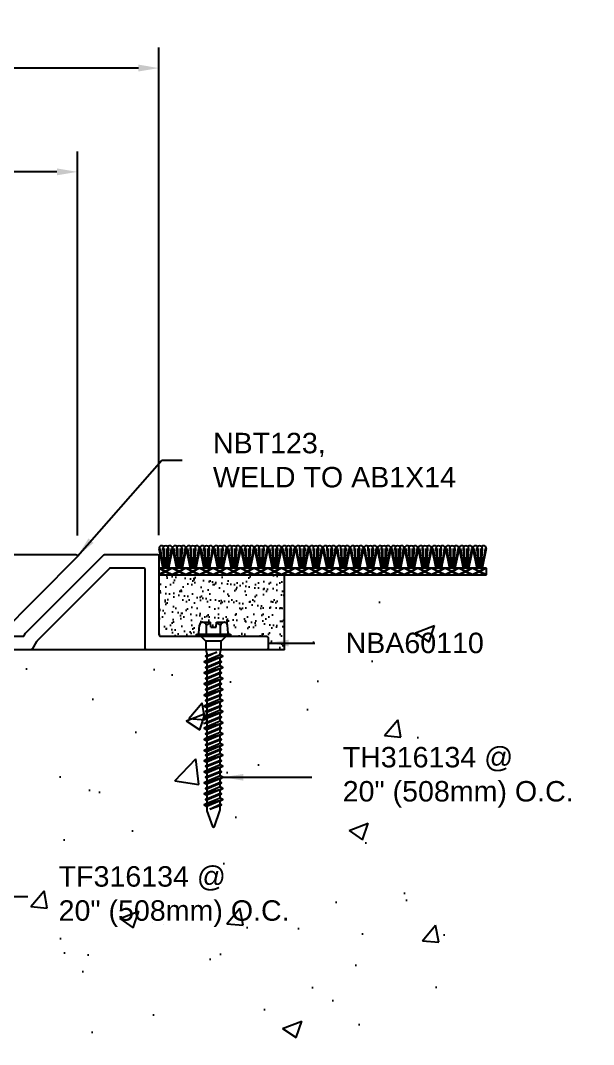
# Model space of a CAD drawing. Header units: inches. Extents: x -3 to 42.1, y -5.8 to 5.
# Drawn here: x 14.6 to 19.85, y -4.4 to 4.99 of the extents above; entities that cross this region are included whole.
import ezdxf

# ---------------------------------------------------------------- set-up
doc = ezdxf.new("R2010")
doc.units = ezdxf.units.IN
doc.header["$MEASUREMENT"] = 0
for name, color, linetype in [('Anchors', 4, 'Continuous'), ('Conditions', 1, 'Continuous'), ('Dimensions', 3, 'Continuous'), ('Metals', 7, 'Continuous'), ('Text', 2, 'Continuous')]:
    doc.layers.add(name, color=color, linetype=linetype)
doc.styles.add('ARIAL', font='arial.ttf')
doc.dimstyles.new('Arial', dxfattribs={"dimscale": 1.5, "dimtxt": 0.125, "dimasz": 0.125, "dimexe": 0.125, "dimexo": 0.125, "dimgap": 0.125, "dimtad": 0, "dimtih": 1, "dimtoh": 1, "dimdec": 4, "dimzin": 0, "dimdsep": 46, "dimlunit": 4, "dimtxsty": 'ARIAL', "dimcen": 0.125, "dimadec": 0, "dimazin": 0, "dimtfac": 1, "dimtdec": 4, "dimtofl": 0, "dimtmove": 0, "dimatfit": 3, "dimfxl": 0, "dimfrac": 2, "dimtolj": 1, "dimtzin": 0, "dimarcsym": 0})

# ---------------------------------------------------------------- blocks, each defined once
blk = doc.blocks.new('*D17')
at = {"layer": 'Defpoints', "color": 0}
for p in [(15.8653, 4.5514), (2.6659, 0.0837), (15.8653, 0.0837)]:
    blk.add_point(p, dxfattribs=at)
at = {"layer": 'Dimensions', "color": 0, "lineweight": -2}
for p, q in [((2.6659, 0.2712), (2.6659, 4.7389)), ((15.8653, 0.2712), (15.8653, 4.7389)), ((2.8534, 4.5514), (8.6477, 4.5514)), ((15.6778, 4.5514), (10.0974, 4.5514))]:
    blk.add_line(p, q, dxfattribs=at)
at = {"layer": 'Dimensions', "color": 0}
for points in [[(2.8534, 4.5827), (2.8534, 4.5202), (2.6659, 4.5514)], [(15.6778, 4.5827), (15.6778, 4.5202), (15.8653, 4.5514)]]:
    blk.add_solid(points, dxfattribs=at)
at = {"layer": 'Dimensions', "color": 0, "insert": (9.3725, 4.5514), "char_height": 0.1875, "attachment_point": 5, "style": 'ARIAL'}
blk.add_mtext('\\A1;1\'-1 3/16"\\P [335mm]', dxfattribs=at)
blk = doc.blocks.new('TH316134')
for p, q in [((-0.1352, 0.029), (-0.129, 0.1001)), ((-0.0967, 0.1275), (-0.0272, 0.1275)), ((-0.0645, 0.0188), (-0.0645, 0.1001)), ((-0.0232, 0.0825), (-0.0272, 0.1275)), ((0.0233, 0.0825), (0.0272, 0.1275)), ((0.0272, 0.1275), (0.0967, 0.1275)), ((0.0645, 0.0188), (0.0645, 0.1001)), ((0.1352, 0.029), (0.129, 0.1001)), ((-0.1568, 0.0188), (0.1568, 0.0188)), ((-0.1568, 0), (-0.1568, 0.0188)), ((-0.1568, 0), (0.1568, 0)), ((-0.1148, 0), (-0.0697, -0.045)), ((-0.0232, 0.0825), (0.0233, 0.0825)), ((0.1148, 0), (0.0698, -0.045)), ((0.1568, 0.0188), (0.1568, 0)), ((-0.0862, -0.2344), (0.0863, -0.1836)), ((-0.0737, -0.1836), (0.0321, -0.1471)), ((0.0321, -0.1471), (-0.0623, -0.1898)), ((-0.0623, -0.1774), (0.0321, -0.1471)), ((0.0623, -0.1707), (-0.0623, -0.2215)), ((-0.0737, -0.2852), (0.0737, -0.2344)), ((0.0623, -0.1965), (-0.0623, -0.2473)), ((-0.0623, -0.279), (0.0623, -0.2282)), ((0.0623, -0.2405), (-0.0623, -0.2913)), ((0.0623, -0.2722), (-0.0623, -0.323)), ((-0.0862, -0.3359), (0.0863, -0.2852)), ((-0.0737, -0.3867), (0.0737, -0.3359)), ((0.0623, -0.2981), (-0.0623, -0.3489)), ((-0.0623, -0.3806), (0.0623, -0.3298)), ((0.0623, -0.3421), (-0.0623, -0.3929)), ((0.0623, -0.3738), (-0.0623, -0.4246)), ((-0.0862, -0.4375), (0.0863, -0.3867)), ((-0.0737, -0.4883), (0.0737, -0.4375)), ((0.0623, -0.3996), (-0.0623, -0.4504)), ((-0.0623, -0.4821), (0.0623, -0.4313)), ((0.0623, -0.4437), (-0.0623, -0.4944)), ((-0.0862, -0.5391), (0.0863, -0.4883)), ((-0.0737, -0.5898), (0.0737, -0.5391)), ((0.0623, -0.4754), (-0.0623, -0.5261)), ((0.0623, -0.5012), (-0.0623, -0.552)), ((-0.0623, -0.5837), (0.0623, -0.5329)), ((0.0623, -0.5452), (-0.0623, -0.596)), ((-0.0862, -0.6406), (0.0863, -0.5898)), ((-0.0737, -0.6914), (0.0737, -0.6406)), ((0.0623, -0.5769), (-0.0623, -0.6277)), ((0.0623, -0.6028), (-0.0623, -0.6535)), ((-0.0623, -0.6852), (0.0623, -0.6345)), ((0.0623, -0.6468), (-0.0623, -0.6976)), ((-0.0862, -0.7422), (0.0863, -0.6914)), ((-0.0737, -0.793), (0.0737, -0.7422)), ((0.0623, -0.6785), (-0.0623, -0.7293)), ((0.0623, -0.7043), (-0.0623, -0.7551)), ((-0.0623, -0.7868), (0.0623, -0.736)), ((0.0623, -0.7484), (-0.0623, -0.7991)), ((-0.0862, -0.8437), (0.0863, -0.793)), ((-0.0737, -0.8945), (0.0737, -0.8437)), ((0.0623, -0.78), (-0.0623, -0.8308)), ((0.0623, -0.8059), (-0.0623, -0.8567)), ((-0.0623, -0.8884), (0.0623, -0.8376)), ((-0.0862, -0.9453), (0.0863, -0.8945)), ((0.0623, -0.8499), (-0.0623, -0.9007)), ((0.0623, -0.8816), (-0.0623, -0.9324)), ((0.0623, -0.9075), (-0.0623, -0.9582)), ((-0.0862, -1.0469), (0.0863, -0.9961)), ((-0.0737, -0.9961), (0.0737, -0.9453)), ((-0.0623, -0.9899), (0.0623, -0.9391)), ((0.0623, -0.9515), (-0.0623, -1.0023)), ((0.0623, -0.9832), (-0.0623, -1.034)), ((0.0623, -1.009), (-0.0623, -1.0598)), ((-0.0862, -1.1406), (0.0863, -1.0898)), ((-0.0737, -1.0898), (0.0737, -1.0391)), ((-0.0623, -1.0837), (0.0623, -1.0329)), ((0.0623, -1.0452), (-0.0623, -1.096)), ((0.0623, -1.0769), (-0.0623, -1.1277)), ((0.0623, -1.1028), (-0.0623, -1.1535)), ((-0.0862, -1.2422), (0.0863, -1.1914)), ((-0.0737, -1.1914), (0.0737, -1.1406)), ((-0.0623, -1.1852), (0.0623, -1.1345)), ((0.0623, -1.1468), (-0.0623, -1.1976)), ((0.0623, -1.1785), (-0.0623, -1.2293)), ((0.0623, -1.2043), (-0.0623, -1.2551)), ((-0.0862, -1.3437), (0.0863, -1.293)), ((-0.0737, -1.293), (0.0737, -1.2422)), ((-0.0623, -1.2868), (0.0623, -1.236)), ((0.0623, -1.2484), (-0.0623, -1.2991)), ((0.0623, -1.28), (-0.0623, -1.3308)), ((0.0623, -1.3059), (-0.0623, -1.3567)), ((-0.0862, -1.4453), (0.0863, -1.3945)), ((-0.0737, -1.3945), (0.0737, -1.3437)), ((-0.0623, -1.3884), (0.0623, -1.3376)), ((0.0623, -1.3499), (-0.0623, -1.4007)), ((0.0623, -1.3816), (-0.0623, -1.4324)), ((0.0623, -1.4075), (-0.0623, -1.4582)), ((-0.0862, -1.5469), (0.0863, -1.4961)), ((-0.0737, -1.4961), (0.0737, -1.4453)), ((-0.0623, -1.4899), (0.0623, -1.4391)), ((0.0623, -1.4515), (-0.0623, -1.5023)), ((0.0623, -1.4832), (-0.0623, -1.534)), ((0.0623, -1.509), (-0.0623, -1.5598)), ((-0.0335, -1.5838), (0.0623, -1.5407)), ((-0.0335, -1.5838), (0.0737, -1.5469)), ((0.0623, -1.553), (-0.0335, -1.5838))]:
    blk.add_line(p, q)
blk.add_lwpolyline([(0.0698, -0.045), (-0.0697, -0.045), (-0.0697, -0.1121, 0.052126), (-0.0687, -0.1217), (-0.0633, -0.1477, -0.052126), (-0.0623, -0.1573), (-0.0623, -0.1774), (-0.0737, -0.1836), (-0.0623, -0.1898), (-0.0623, -0.2215), (-0.0862, -0.2344), (-0.0623, -0.2473), (-0.0623, -0.279), (-0.0737, -0.2852), (-0.0623, -0.2913), (-0.0623, -0.323), (-0.0862, -0.3359), (-0.0623, -0.3489), (-0.0623, -0.3806), (-0.0737, -0.3867), (-0.0623, -0.3929), (-0.0623, -0.4246), (-0.0862, -0.4375), (-0.0623, -0.4504), (-0.0623, -0.4821), (-0.0737, -0.4883), (-0.0623, -0.4944), (-0.0623, -0.5261), (-0.0862, -0.5391), (-0.0623, -0.552), (-0.0623, -0.5837), (-0.0737, -0.5898), (-0.0623, -0.596), (-0.0623, -0.6277), (-0.0862, -0.6406), (-0.0623, -0.6535), (-0.0623, -0.6852), (-0.0737, -0.6914), (-0.0623, -0.6976), (-0.0623, -0.7293), (-0.0862, -0.7422), (-0.0623, -0.7551), (-0.0623, -0.7868), (-0.0737, -0.793), (-0.0623, -0.7991), (-0.0623, -0.8308), (-0.0862, -0.8437), (-0.0623, -0.8567), (-0.0623, -0.8884), (-0.0737, -0.8945), (-0.0623, -0.9007), (-0.0623, -0.9324), (-0.0862, -0.9453), (-0.0623, -0.9582), (-0.0623, -0.9899), (-0.0737, -0.9961), (-0.0623, -1.0023), (-0.0623, -1.034), (-0.0862, -1.0469), (-0.0623, -1.0598), (-0.0623, -1.0837), (-0.0737, -1.0898), (-0.0623, -1.096), (-0.0623, -1.1277), (-0.0862, -1.1406), (-0.0623, -1.1535), (-0.0623, -1.1852), (-0.0737, -1.1914), (-0.0623, -1.1976), (-0.0623, -1.2293), (-0.0862, -1.2422), (-0.0623, -1.2551), (-0.0623, -1.2868), (-0.0737, -1.293), (-0.0623, -1.2991), (-0.0623, -1.3308), (-0.0862, -1.3437), (-0.0623, -1.3567), (-0.0623, -1.3884), (-0.0737, -1.3945), (-0.0623, -1.4007), (-0.0623, -1.4324), (-0.0862, -1.4453), (-0.0623, -1.4582), (-0.0623, -1.4899), (-0.0737, -1.4961), (-0.0623, -1.5023), (-0.0623, -1.534), (-0.0862, -1.5469), (-0.0623, -1.5598), (-0.0623, -1.5857, 0.084437), (-0.0596, -1.601), (-0.0096, -1.7438, 0.648167), (0.0096, -1.7438), (0.0596, -1.601, 0.084437), (0.0623, -1.5857), (0.0623, -1.553), (0.0737, -1.5469), (0.0623, -1.5407), (0.0623, -1.509), (0.0863, -1.4961), (0.0623, -1.4832), (0.0623, -1.4515), (0.0737, -1.4453), (0.0623, -1.4391), (0.0623, -1.4075), (0.0863, -1.3945), (0.0623, -1.3816), (0.0623, -1.3499), (0.0737, -1.3437), (0.0623, -1.3376), (0.0623, -1.3059), (0.0863, -1.293), (0.0623, -1.28), (0.0623, -1.2484), (0.0737, -1.2422), (0.0623, -1.236), (0.0623, -1.2043), (0.0863, -1.1914), (0.0623, -1.1785), (0.0623, -1.1468), (0.0737, -1.1406), (0.0623, -1.1345), (0.0623, -1.1028), (0.0863, -1.0898), (0.0623, -1.0769), (0.0623, -1.0452), (0.0737, -1.0391), (0.0623, -1.0329), (0.0623, -1.009), (0.0863, -0.9961), (0.0623, -0.9832), (0.0623, -0.9515), (0.0737, -0.9453), (0.0623, -0.9391), (0.0623, -0.9075), (0.0863, -0.8945), (0.0623, -0.8816), (0.0623, -0.8499), (0.0737, -0.8437), (0.0623, -0.8376), (0.0623, -0.8059), (0.0863, -0.793), (0.0623, -0.78), (0.0623, -0.7484), (0.0737, -0.7422), (0.0623, -0.736), (0.0623, -0.7043), (0.0863, -0.6914), (0.0623, -0.6785), (0.0623, -0.6468), (0.0737, -0.6406), (0.0623, -0.6345), (0.0623, -0.6028), (0.0863, -0.5898), (0.0623, -0.5769), (0.0623, -0.5452), (0.0737, -0.5391), (0.0623, -0.5329), (0.0623, -0.5012), (0.0863, -0.4883), (0.0623, -0.4754), (0.0623, -0.4437), (0.0737, -0.4375), (0.0623, -0.4313), (0.0623, -0.3996), (0.0863, -0.3867), (0.0623, -0.3738), (0.0623, -0.3421), (0.0737, -0.3359), (0.0623, -0.3298), (0.0623, -0.2981), (0.0863, -0.2852), (0.0623, -0.2722), (0.0623, -0.2405), (0.0737, -0.2344), (0.0623, -0.2282), (0.0623, -0.1965), (0.0863, -0.1836), (0.0623, -0.1707), (0.0623, -0.1573, -0.052126), (0.0633, -0.1477), (0.0687, -0.1217, 0.052126), (0.0698, -0.1121)], format="xyb", close=True)
for centre, radius, start, end in [((-0.0967, 0.0948), 0.0327, 9.28497, 170.71503), ((0, 0.0379), 0.0896, 107.42152, 136.04074), ((0, 0.0379), 0.0896, 43.95926, 72.57848), ((0.0967, 0.0948), 0.0327, 9.28497, 170.71503), ((-0.1464, 0.03), 0.0112, 270, 355), ((0.1464, 0.03), 0.0112, 185, 270)]:
    blk.add_arc(centre, radius, start, end)
blk = doc.blocks.new('*D21')
at = {"layer": 'Defpoints', "color": 0}
for p in [(3.4163, 3.6001), (3.4163, 0.0787), (15.1194, 0.0787)]:
    blk.add_point(p, dxfattribs=at)
at = {"layer": 'Dimensions', "color": 0, "lineweight": -2}
for p, q in [((3.4163, 0.2662), (3.4163, 3.7876)), ((15.1194, 0.2662), (15.1194, 3.7876)), ((3.6038, 3.6001), (8.5948, 3.6001)), ((14.9319, 3.6001), (10.0445, 3.6001))]:
    blk.add_line(p, q, dxfattribs=at)
at = {"layer": 'Dimensions', "color": 0}
for points in [[(3.6038, 3.6313), (3.6038, 3.5688), (3.4163, 3.6001)], [(14.9319, 3.6313), (14.9319, 3.5688), (15.1194, 3.6001)]]:
    blk.add_solid(points, dxfattribs=at)
at = {"layer": 'Dimensions', "color": 0, "insert": (9.3196, 3.6001), "char_height": 0.1875, "attachment_point": 5, "style": 'ARIAL'}
blk.add_mtext('\\A1;11 11/16"\\P [297mm]', dxfattribs=at)
blk = doc.blocks.new('NBT123')
blk.add_lwpolyline([(-0.985, 0.61, 0.414214), (-1, 0.625), (-1.8238, 0.625, 0.668179), (-1.8344, 0.5994), (-1.1144, -0.1206, 0.198912), (-1.1038, -0.125), (0, -0.125, 0.414214), (0.015, -0.11), (0.015, -0.015, 0.414214), (0, 0), (-0.97, 0, -0.414214), (-0.985, 0.015)], format="xyb", close=True)
blk = doc.blocks.new('*U28')
for p, q in [((3, 0.0625), (0, 0.0625)), ((0, 0.0625), (0, 0)), ((0, 0.0603), (0.058, 0.0312)), ((0.058, 0.0312), (0, 0.0022)), ((0, 0), (3, 0)), ((0.0045, 0.0625), (0.0625, 0.0335)), ((0.0625, 0.029), (0.0045, 0)), ((0.1205, 0.0625), (0.0625, 0.0335)), ((0.0625, 0.029), (0.1205, 0)), ((0.125, 0.0603), (0.067, 0.0312)), ((0.067, 0.0312), (0.125, 0.0022)), ((0.125, 0.0603), (0.183, 0.0312)), ((0.183, 0.0312), (0.125, 0.0022)), ((0.1295, 0.0625), (0.1875, 0.0335)), ((0.1875, 0.029), (0.1295, 0)), ((0.2455, 0.0625), (0.1875, 0.0335)), ((0.1875, 0.029), (0.2455, 0)), ((0.25, 0.0603), (0.192, 0.0312)), ((0.192, 0.0312), (0.25, 0.0022)), ((0.25, 0.0603), (0.308, 0.0312)), ((0.308, 0.0312), (0.25, 0.0022)), ((0.2545, 0.0625), (0.3125, 0.0335)), ((0.3125, 0.029), (0.2545, 0)), ((0.3705, 0.0625), (0.3125, 0.0335)), ((0.3125, 0.029), (0.3705, 0)), ((0.375, 0.0603), (0.317, 0.0312)), ((0.317, 0.0312), (0.375, 0.0022)), ((0.375, 0.0603), (0.433, 0.0312)), ((0.433, 0.0312), (0.375, 0.0022)), ((0.3795, 0.0625), (0.4375, 0.0335)), ((0.4375, 0.029), (0.3795, 0)), ((0.4955, 0.0625), (0.4375, 0.0335)), ((0.4375, 0.029), (0.4955, 0)), ((0.5, 0.0603), (0.442, 0.0312)), ((0.442, 0.0312), (0.5, 0.0022)), ((0.5, 0.0603), (0.558, 0.0312)), ((0.558, 0.0312), (0.5, 0.0022)), ((0.5045, 0.0625), (0.5625, 0.0335)), ((0.5625, 0.029), (0.5045, 0)), ((0.6205, 0.0625), (0.5625, 0.0335)), ((0.5625, 0.029), (0.6205, 0)), ((0.625, 0.0603), (0.567, 0.0312)), ((0.567, 0.0312), (0.625, 0.0022)), ((0.625, 0.0603), (0.683, 0.0312)), ((0.683, 0.0312), (0.625, 0.0022)), ((0.6295, 0.0625), (0.6875, 0.0335)), ((0.6875, 0.029), (0.6295, 0)), ((0.7455, 0.0625), (0.6875, 0.0335)), ((0.6875, 0.029), (0.7455, 0)), ((0.75, 0.0603), (0.692, 0.0312)), ((0.692, 0.0312), (0.75, 0.0022)), ((0.75, 0.0603), (0.808, 0.0312)), ((0.808, 0.0312), (0.75, 0.0022)), ((0.7545, 0.0625), (0.8125, 0.0335)), ((0.8125, 0.029), (0.7545, 0)), ((0.8705, 0.0625), (0.8125, 0.0335)), ((0.8125, 0.029), (0.8705, 0)), ((0.875, 0.0603), (0.817, 0.0312)), ((0.817, 0.0312), (0.875, 0.0022)), ((0.875, 0.0603), (0.933, 0.0312)), ((0.933, 0.0312), (0.875, 0.0022)), ((0.8795, 0.0625), (0.9375, 0.0335)), ((0.9375, 0.029), (0.8795, 0)), ((0.9955, 0.0625), (0.9375, 0.0335)), ((0.9375, 0.029), (0.9955, 0)), ((1, 0.0603), (0.942, 0.0312)), ((0.942, 0.0312), (1, 0.0022)), ((1, 0.0603), (1.058, 0.0312)), ((1.058, 0.0312), (1, 0.0022)), ((1.0045, 0.0625), (1.0625, 0.0335)), ((1.0625, 0.029), (1.0045, 0)), ((1.1205, 0.0625), (1.0625, 0.0335)), ((1.0625, 0.029), (1.1205, 0)), ((1.125, 0.0603), (1.067, 0.0312)), ((1.067, 0.0312), (1.125, 0.0022)), ((1.125, 0.0603), (1.183, 0.0312)), ((1.183, 0.0312), (1.125, 0.0022)), ((1.1295, 0.0625), (1.1875, 0.0335)), ((1.1875, 0.029), (1.1295, 0)), ((1.2455, 0.0625), (1.1875, 0.0335)), ((1.1875, 0.029), (1.2455, 0)), ((1.25, 0.0603), (1.192, 0.0312)), ((1.192, 0.0312), (1.25, 0.0022)), ((1.25, 0.0603), (1.308, 0.0312)), ((1.308, 0.0312), (1.25, 0.0022)), ((1.2545, 0.0625), (1.3125, 0.0335)), ((1.3125, 0.029), (1.2545, 0)), ((1.3705, 0.0625), (1.3125, 0.0335)), ((1.3125, 0.029), (1.3705, 0)), ((1.375, 0.0603), (1.317, 0.0312)), ((1.317, 0.0312), (1.375, 0.0022)), ((1.375, 0.0603), (1.433, 0.0312)), ((1.433, 0.0312), (1.375, 0.0022)), ((1.3795, 0.0625), (1.4375, 0.0335)), ((1.4375, 0.029), (1.3795, 0)), ((1.4955, 0.0625), (1.4375, 0.0335)), ((1.4375, 0.029), (1.4955, 0)), ((1.5, 0.0603), (1.442, 0.0312)), ((1.442, 0.0312), (1.5, 0.0022)), ((1.5, 0.0603), (1.558, 0.0312)), ((1.558, 0.0312), (1.5, 0.0022)), ((1.5045, 0.0625), (1.5625, 0.0335)), ((1.5625, 0.029), (1.5045, 0)), ((1.6205, 0.0625), (1.5625, 0.0335)), ((1.5625, 0.029), (1.6205, 0)), ((1.625, 0.0603), (1.567, 0.0312)), ((1.567, 0.0312), (1.625, 0.0022)), ((1.625, 0.0603), (1.683, 0.0312)), ((1.683, 0.0312), (1.625, 0.0022)), ((1.6295, 0.0625), (1.6875, 0.0335)), ((1.6875, 0.029), (1.6295, 0)), ((1.7455, 0.0625), (1.6875, 0.0335)), ((1.6875, 0.029), (1.7455, 0)), ((1.75, 0.0603), (1.692, 0.0312)), ((1.692, 0.0312), (1.75, 0.0022)), ((1.75, 0.0603), (1.808, 0.0312)), ((1.808, 0.0312), (1.75, 0.0022)), ((1.7545, 0.0625), (1.8125, 0.0335)), ((1.8125, 0.029), (1.7545, 0)), ((1.8705, 0.0625), (1.8125, 0.0335)), ((1.8125, 0.029), (1.8705, 0)), ((1.875, 0.0603), (1.817, 0.0312)), ((1.817, 0.0312), (1.875, 0.0022)), ((1.875, 0.0603), (1.933, 0.0312)), ((1.933, 0.0312), (1.875, 0.0022)), ((1.8795, 0.0625), (1.9375, 0.0335)), ((1.9375, 0.029), (1.8795, 0)), ((1.9955, 0.0625), (1.9375, 0.0335)), ((1.9375, 0.029), (1.9955, 0)), ((2, 0.0603), (1.942, 0.0312)), ((1.942, 0.0312), (2, 0.0022)), ((2, 0.0603), (2.058, 0.0312)), ((2.058, 0.0312), (2, 0.0022)), ((2.0045, 0.0625), (2.0625, 0.0335)), ((2.0625, 0.029), (2.0045, 0)), ((2.1205, 0.0625), (2.0625, 0.0335)), ((2.0625, 0.029), (2.1205, 0)), ((2.125, 0.0603), (2.067, 0.0312)), ((2.067, 0.0312), (2.125, 0.0022)), ((2.125, 0.0603), (2.183, 0.0312)), ((2.183, 0.0312), (2.125, 0.0022)), ((2.1295, 0.0625), (2.1875, 0.0335)), ((2.1875, 0.029), (2.1295, 0)), ((2.2455, 0.0625), (2.1875, 0.0335)), ((2.1875, 0.029), (2.2455, 0)), ((2.25, 0.0603), (2.192, 0.0312)), ((2.192, 0.0312), (2.25, 0.0022)), ((2.25, 0.0603), (2.308, 0.0312)), ((2.308, 0.0312), (2.25, 0.0022)), ((2.2545, 0.0625), (2.3125, 0.0335)), ((2.3125, 0.029), (2.2545, 0)), ((2.3705, 0.0625), (2.3125, 0.0335)), ((2.3125, 0.029), (2.3705, 0)), ((2.375, 0.0603), (2.317, 0.0312)), ((2.317, 0.0312), (2.375, 0.0022)), ((2.375, 0.0603), (2.433, 0.0312)), ((2.433, 0.0312), (2.375, 0.0022)), ((2.3795, 0.0625), (2.4375, 0.0335)), ((2.4375, 0.029), (2.3795, 0)), ((2.4955, 0.0625), (2.4375, 0.0335)), ((2.4375, 0.029), (2.4955, 0)), ((2.5, 0.0603), (2.442, 0.0312)), ((2.442, 0.0312), (2.5, 0.0022)), ((2.5, 0.0603), (2.558, 0.0312)), ((2.558, 0.0312), (2.5, 0.0022)), ((2.5045, 0.0625), (2.5625, 0.0335)), ((2.5625, 0.029), (2.5045, 0)), ((2.6205, 0.0625), (2.5625, 0.0335)), ((2.5625, 0.029), (2.6205, 0)), ((2.625, 0.0603), (2.567, 0.0312)), ((2.567, 0.0312), (2.625, 0.0022)), ((2.625, 0.0603), (2.683, 0.0312)), ((2.683, 0.0312), (2.625, 0.0022)), ((2.6295, 0.0625), (2.6875, 0.0335)), ((2.6875, 0.029), (2.6295, 0)), ((2.7455, 0.0625), (2.6875, 0.0335)), ((2.6875, 0.029), (2.7455, 0)), ((2.75, 0.0603), (2.692, 0.0312)), ((2.692, 0.0312), (2.75, 0.0022)), ((2.75, 0.0603), (2.808, 0.0312)), ((2.808, 0.0312), (2.75, 0.0022)), ((2.7545, 0.0625), (2.8125, 0.0335)), ((2.8125, 0.029), (2.7545, 0)), ((2.8705, 0.0625), (2.8125, 0.0335)), ((2.8125, 0.029), (2.8705, 0)), ((2.875, 0.0603), (2.817, 0.0312)), ((2.817, 0.0312), (2.875, 0.0022)), ((2.875, 0.0603), (2.933, 0.0312)), ((2.933, 0.0312), (2.875, 0.0022)), ((2.8795, 0.0625), (2.9375, 0.0335)), ((2.9375, 0.029), (2.8795, 0)), ((2.9955, 0.0625), (2.9375, 0.0335)), ((2.9375, 0.029), (2.9955, 0)), ((3, 0.0603), (2.942, 0.0312)), ((2.942, 0.0312), (3, 0.0022)), ((3, 0), (3, 0.0625))]:
    blk.add_line(p, q)
for points in [[(-0.0001, 0.2412), (0.0373, 0.0625)], [(0.0119, 0.243), (0.0369, 0.0642)], [(0.0374, 0.2412), (0.0499, 0.0625)], [(0.0499, 0.0625), (0.0499, 0.2412)], [(0.0742, 0.0625), (0.0742, 0.2412)], [(0.0867, 0.2412), (0.0742, 0.0625)], [(0.1242, 0.2412), (0.0868, 0.0625)], [(0.1122, 0.243), (0.0872, 0.0642)], [(0.1249, 0.2412), (0.1623, 0.0625)], [(0.1369, 0.243), (0.1619, 0.0642)], [(0.1624, 0.2412), (0.1749, 0.0625)], [(0.1749, 0.0625), (0.1749, 0.2412)], [(0.1992, 0.0625), (0.1992, 0.2412)], [(0.2117, 0.2412), (0.1992, 0.0625)], [(0.2492, 0.2412), (0.2118, 0.0625)], [(0.2372, 0.243), (0.2122, 0.0642)], [(0.2499, 0.2412), (0.2873, 0.0625)], [(0.2619, 0.243), (0.2869, 0.0642)], [(0.2874, 0.2412), (0.2999, 0.0625)], [(0.2999, 0.0625), (0.2999, 0.2412)], [(0.3242, 0.0625), (0.3242, 0.2412)], [(0.3367, 0.2412), (0.3242, 0.0625)], [(0.3742, 0.2412), (0.3368, 0.0625)], [(0.3622, 0.243), (0.3372, 0.0642)], [(0.3749, 0.2412), (0.4123, 0.0625)], [(0.3869, 0.243), (0.4119, 0.0642)], [(0.4124, 0.2412), (0.4249, 0.0625)], [(0.4249, 0.0625), (0.4249, 0.2412)], [(0.4492, 0.0625), (0.4492, 0.2412)], [(0.4617, 0.2412), (0.4492, 0.0625)], [(0.4992, 0.2412), (0.4618, 0.0625)], [(0.4872, 0.243), (0.4622, 0.0642)], [(0.4999, 0.2412), (0.5373, 0.0625)], [(0.5119, 0.243), (0.5369, 0.0642)], [(0.5374, 0.2412), (0.5499, 0.0625)], [(0.5499, 0.0625), (0.5499, 0.2412)], [(0.5742, 0.0625), (0.5742, 0.2412)], [(0.5867, 0.2412), (0.5742, 0.0625)], [(0.6242, 0.2412), (0.5868, 0.0625)], [(0.6122, 0.243), (0.5872, 0.0642)], [(0.6249, 0.2412), (0.6623, 0.0625)], [(0.6369, 0.243), (0.6619, 0.0642)], [(0.6624, 0.2412), (0.6749, 0.0625)], [(0.6749, 0.0625), (0.6749, 0.2412)], [(0.6992, 0.0625), (0.6992, 0.2412)], [(0.7117, 0.2412), (0.6992, 0.0625)], [(0.7492, 0.2412), (0.7118, 0.0625)], [(0.7372, 0.243), (0.7122, 0.0642)], [(0.7499, 0.2412), (0.7873, 0.0625)], [(0.7619, 0.243), (0.7869, 0.0642)], [(0.7874, 0.2412), (0.7999, 0.0625)], [(0.7999, 0.0625), (0.7999, 0.2412)], [(0.8242, 0.0625), (0.8242, 0.2412)], [(0.8367, 0.2412), (0.8242, 0.0625)], [(0.8742, 0.2412), (0.8368, 0.0625)], [(0.8622, 0.243), (0.8372, 0.0642)], [(0.8749, 0.2412), (0.9123, 0.0625)], [(0.8869, 0.243), (0.9119, 0.0642)], [(0.9124, 0.2412), (0.9249, 0.0625)], [(0.9249, 0.0625), (0.9249, 0.2412)], [(0.9492, 0.0625), (0.9492, 0.2412)], [(0.9617, 0.2412), (0.9492, 0.0625)], [(0.9992, 0.2412), (0.9618, 0.0625)], [(0.9872, 0.243), (0.9622, 0.0642)], [(0.9999, 0.2412), (1.0373, 0.0625)], [(1.0119, 0.243), (1.0369, 0.0642)], [(1.0374, 0.2412), (1.0499, 0.0625)], [(1.0499, 0.0625), (1.0499, 0.2412)], [(1.0742, 0.0625), (1.0742, 0.2412)], [(1.0867, 0.2412), (1.0742, 0.0625)], [(1.1242, 0.2412), (1.0868, 0.0625)], [(1.1122, 0.243), (1.0872, 0.0642)], [(1.1249, 0.2412), (1.1623, 0.0625)], [(1.1369, 0.243), (1.1619, 0.0642)], [(1.1624, 0.2412), (1.1749, 0.0625)], [(1.1749, 0.0625), (1.1749, 0.2412)], [(1.1992, 0.0625), (1.1992, 0.2412)], [(1.2117, 0.2412), (1.1992, 0.0625)], [(1.2492, 0.2412), (1.2118, 0.0625)], [(1.2372, 0.243), (1.2122, 0.0642)], [(1.2499, 0.2412), (1.2873, 0.0625)], [(1.2619, 0.243), (1.2869, 0.0642)], [(1.2874, 0.2412), (1.2999, 0.0625)], [(1.2999, 0.0625), (1.2999, 0.2412)], [(1.3242, 0.0625), (1.3242, 0.2412)], [(1.3367, 0.2412), (1.3242, 0.0625)], [(1.3742, 0.2412), (1.3368, 0.0625)], [(1.3622, 0.243), (1.3372, 0.0642)], [(1.3749, 0.2412), (1.4123, 0.0625)], [(1.3869, 0.243), (1.4119, 0.0642)], [(1.4124, 0.2412), (1.4249, 0.0625)], [(1.4249, 0.0625), (1.4249, 0.2412)], [(1.4492, 0.0625), (1.4492, 0.2412)], [(1.4617, 0.2412), (1.4492, 0.0625)], [(1.4992, 0.2412), (1.4618, 0.0625)], [(1.4872, 0.243), (1.4622, 0.0642)], [(1.4999, 0.2412), (1.5373, 0.0625)], [(1.5119, 0.243), (1.5369, 0.0642)], [(1.5374, 0.2412), (1.5499, 0.0625)], [(1.5499, 0.0625), (1.5499, 0.2412)], [(1.5742, 0.0625), (1.5742, 0.2412)], [(1.5867, 0.2412), (1.5742, 0.0625)], [(1.6242, 0.2412), (1.5868, 0.0625)], [(1.6122, 0.243), (1.5872, 0.0642)], [(1.6249, 0.2412), (1.6623, 0.0625)], [(1.6369, 0.243), (1.6619, 0.0642)], [(1.6624, 0.2412), (1.6749, 0.0625)], [(1.6749, 0.0625), (1.6749, 0.2412)], [(1.6992, 0.0625), (1.6992, 0.2412)], [(1.7117, 0.2412), (1.6992, 0.0625)], [(1.7492, 0.2412), (1.7118, 0.0625)], [(1.7372, 0.243), (1.7122, 0.0642)], [(1.7499, 0.2412), (1.7873, 0.0625)], [(1.7619, 0.243), (1.7869, 0.0642)], [(1.7874, 0.2412), (1.7999, 0.0625)], [(1.7999, 0.0625), (1.7999, 0.2412)], [(1.8242, 0.0625), (1.8242, 0.2412)], [(1.8367, 0.2412), (1.8242, 0.0625)], [(1.8742, 0.2412), (1.8368, 0.0625)], [(1.8622, 0.243), (1.8372, 0.0642)], [(1.8749, 0.2412), (1.9123, 0.0625)], [(1.8869, 0.243), (1.9119, 0.0642)], [(1.9124, 0.2412), (1.9249, 0.0625)], [(1.9249, 0.0625), (1.9249, 0.2412)], [(1.9492, 0.0625), (1.9492, 0.2412)], [(1.9617, 0.2412), (1.9492, 0.0625)], [(1.9992, 0.2412), (1.9618, 0.0625)], [(1.9872, 0.243), (1.9622, 0.0642)], [(1.9999, 0.2412), (2.0373, 0.0625)], [(2.0119, 0.243), (2.0369, 0.0642)], [(2.0374, 0.2412), (2.0499, 0.0625)], [(2.0499, 0.0625), (2.0499, 0.2412)], [(2.0742, 0.0625), (2.0742, 0.2412)], [(2.0867, 0.2412), (2.0742, 0.0625)], [(2.1242, 0.2412), (2.0868, 0.0625)], [(2.1122, 0.243), (2.0872, 0.0642)], [(2.1249, 0.2412), (2.1623, 0.0625)], [(2.1369, 0.243), (2.1619, 0.0642)], [(2.1624, 0.2412), (2.1749, 0.0625)], [(2.1749, 0.0625), (2.1749, 0.2412)], [(2.1992, 0.0625), (2.1992, 0.2412)], [(2.2117, 0.2412), (2.1992, 0.0625)], [(2.2492, 0.2412), (2.2118, 0.0625)], [(2.2372, 0.243), (2.2122, 0.0642)], [(2.2499, 0.2412), (2.2873, 0.0625)], [(2.2619, 0.243), (2.2869, 0.0642)], [(2.2874, 0.2412), (2.2999, 0.0625)], [(2.2999, 0.0625), (2.2999, 0.2412)], [(2.3242, 0.0625), (2.3242, 0.2412)], [(2.3367, 0.2412), (2.3242, 0.0625)], [(2.3742, 0.2412), (2.3368, 0.0625)], [(2.3622, 0.243), (2.3372, 0.0642)], [(2.3749, 0.2412), (2.4123, 0.0625)], [(2.3869, 0.243), (2.4119, 0.0642)], [(2.4124, 0.2412), (2.4249, 0.0625)], [(2.4249, 0.0625), (2.4249, 0.2412)], [(2.4492, 0.0625), (2.4492, 0.2412)], [(2.4617, 0.2412), (2.4492, 0.0625)], [(2.4992, 0.2412), (2.4618, 0.0625)], [(2.4872, 0.243), (2.4622, 0.0642)], [(2.4999, 0.2412), (2.5373, 0.0625)], [(2.5119, 0.243), (2.5369, 0.0642)], [(2.5374, 0.2412), (2.5499, 0.0625)], [(2.5499, 0.0625), (2.5499, 0.2412)], [(2.5742, 0.0625), (2.5742, 0.2412)], [(2.5867, 0.2412), (2.5742, 0.0625)], [(2.6242, 0.2412), (2.5868, 0.0625)], [(2.6122, 0.243), (2.5872, 0.0642)], [(2.6249, 0.2412), (2.6623, 0.0625)], [(2.6369, 0.243), (2.6619, 0.0642)], [(2.6624, 0.2412), (2.6749, 0.0625)], [(2.6749, 0.0625), (2.6749, 0.2412)], [(2.6992, 0.0625), (2.6992, 0.2412)], [(2.7117, 0.2412), (2.6992, 0.0625)], [(2.7492, 0.2412), (2.7118, 0.0625)], [(2.7372, 0.243), (2.7122, 0.0642)], [(2.7499, 0.2412), (2.7873, 0.0625)], [(2.7619, 0.243), (2.7869, 0.0642)], [(2.7874, 0.2412), (2.7999, 0.0625)], [(2.7999, 0.0625), (2.7999, 0.2412)], [(2.8242, 0.0625), (2.8242, 0.2412)], [(2.8367, 0.2412), (2.8242, 0.0625)], [(2.8742, 0.2412), (2.8368, 0.0625)], [(2.8622, 0.243), (2.8372, 0.0642)], [(2.8749, 0.2412), (2.9123, 0.0625)], [(2.8869, 0.243), (2.9119, 0.0642)], [(2.9124, 0.2412), (2.9249, 0.0625)], [(2.9249, 0.0625), (2.9249, 0.2412)], [(2.9492, 0.0625), (2.9492, 0.2412)], [(2.9617, 0.2412), (2.9492, 0.0625)], [(2.9992, 0.2412), (2.9618, 0.0625)], [(2.9872, 0.243), (2.9622, 0.0642)], [(0.0352, 0.1625), (0.0495, 0.0625)], [(0.062, 0.0625), (0.062, 0.1625)], [(0.0889, 0.1625), (0.0746, 0.0625)], [(0.1602, 0.1625), (0.1745, 0.0625)], [(0.187, 0.0625), (0.187, 0.1625)], [(0.2139, 0.1625), (0.1996, 0.0625)], [(0.2852, 0.1625), (0.2995, 0.0625)], [(0.312, 0.0625), (0.312, 0.1625)], [(0.3389, 0.1625), (0.3246, 0.0625)], [(0.4102, 0.1625), (0.4245, 0.0625)], [(0.437, 0.0625), (0.437, 0.1625)], [(0.4639, 0.1625), (0.4496, 0.0625)], [(0.5352, 0.1625), (0.5495, 0.0625)], [(0.562, 0.0625), (0.562, 0.1625)], [(0.5889, 0.1625), (0.5746, 0.0625)], [(0.6602, 0.1625), (0.6745, 0.0625)], [(0.687, 0.0625), (0.687, 0.1625)], [(0.7139, 0.1625), (0.6996, 0.0625)], [(0.7852, 0.1625), (0.7995, 0.0625)], [(0.812, 0.0625), (0.812, 0.1625)], [(0.8389, 0.1625), (0.8246, 0.0625)], [(0.9102, 0.1625), (0.9245, 0.0625)], [(0.937, 0.0625), (0.937, 0.1625)], [(0.9639, 0.1625), (0.9496, 0.0625)], [(1.0352, 0.1625), (1.0495, 0.0625)], [(1.062, 0.0625), (1.062, 0.1625)], [(1.0889, 0.1625), (1.0746, 0.0625)], [(1.1602, 0.1625), (1.1745, 0.0625)], [(1.187, 0.0625), (1.187, 0.1625)], [(1.2139, 0.1625), (1.1996, 0.0625)], [(1.2852, 0.1625), (1.2995, 0.0625)], [(1.312, 0.0625), (1.312, 0.1625)], [(1.3389, 0.1625), (1.3246, 0.0625)], [(1.4102, 0.1625), (1.4245, 0.0625)], [(1.437, 0.0625), (1.437, 0.1625)], [(1.4639, 0.1625), (1.4496, 0.0625)], [(1.5352, 0.1625), (1.5495, 0.0625)], [(1.562, 0.0625), (1.562, 0.1625)], [(1.5889, 0.1625), (1.5746, 0.0625)], [(1.6602, 0.1625), (1.6745, 0.0625)], [(1.687, 0.0625), (1.687, 0.1625)], [(1.7139, 0.1625), (1.6996, 0.0625)], [(1.7852, 0.1625), (1.7995, 0.0625)], [(1.812, 0.0625), (1.812, 0.1625)], [(1.8389, 0.1625), (1.8246, 0.0625)], [(1.9102, 0.1625), (1.9245, 0.0625)], [(1.937, 0.0625), (1.937, 0.1625)], [(1.9639, 0.1625), (1.9496, 0.0625)], [(2.0352, 0.1625), (2.0495, 0.0625)], [(2.062, 0.0625), (2.062, 0.1625)], [(2.0889, 0.1625), (2.0746, 0.0625)], [(2.1602, 0.1625), (2.1745, 0.0625)], [(2.187, 0.0625), (2.187, 0.1625)], [(2.2139, 0.1625), (2.1996, 0.0625)], [(2.2852, 0.1625), (2.2995, 0.0625)], [(2.312, 0.0625), (2.312, 0.1625)], [(2.3389, 0.1625), (2.3246, 0.0625)], [(2.4102, 0.1625), (2.4245, 0.0625)], [(2.437, 0.0625), (2.437, 0.1625)], [(2.4639, 0.1625), (2.4496, 0.0625)], [(2.5352, 0.1625), (2.5495, 0.0625)], [(2.562, 0.0625), (2.562, 0.1625)], [(2.5889, 0.1625), (2.5746, 0.0625)], [(2.6602, 0.1625), (2.6745, 0.0625)], [(2.687, 0.0625), (2.687, 0.1625)], [(2.7139, 0.1625), (2.6996, 0.0625)], [(2.7852, 0.1625), (2.7995, 0.0625)], [(2.812, 0.0625), (2.812, 0.1625)], [(2.8389, 0.1625), (2.8246, 0.0625)], [(2.9102, 0.1625), (2.9245, 0.0625)], [(2.937, 0.0625), (2.937, 0.1625)], [(2.9639, 0.1625), (2.9496, 0.0625)]]:
    blk.add_lwpolyline(points)
for centre, radius, start, end in [((0.0249, 0.2412), 0.025, 41.211, 180), ((0.062, 0.2412), 0.0247, 0, 180), ((0.0992, 0.2412), 0.025, 0, 138.789), ((0.1499, 0.2412), 0.025, 41.211, 180), ((0.187, 0.2412), 0.0247, 0, 180), ((0.2242, 0.2412), 0.025, 0, 138.789), ((0.2749, 0.2412), 0.025, 41.211, 180), ((0.312, 0.2412), 0.0247, 0, 180), ((0.3492, 0.2412), 0.025, 0, 138.789), ((0.3999, 0.2412), 0.025, 41.211, 180), ((0.437, 0.2412), 0.0247, 0, 180), ((0.4742, 0.2412), 0.025, 0, 138.789), ((0.5249, 0.2412), 0.025, 41.211, 180), ((0.562, 0.2412), 0.0247, 0, 180), ((0.5992, 0.2412), 0.025, 0, 138.789), ((0.6499, 0.2412), 0.025, 41.211, 180), ((0.687, 0.2412), 0.0247, 0, 180), ((0.7242, 0.2412), 0.025, 0, 138.789), ((0.7749, 0.2412), 0.025, 41.211, 180), ((0.812, 0.2412), 0.0247, 0, 180), ((0.8492, 0.2412), 0.025, 0, 138.789), ((0.8999, 0.2412), 0.025, 41.211, 180), ((0.937, 0.2412), 0.0247, 0, 180), ((0.9742, 0.2412), 0.025, 0, 138.789), ((1.0249, 0.2412), 0.025, 41.211, 180), ((1.062, 0.2412), 0.0247, 0, 180), ((1.0992, 0.2412), 0.025, 0, 138.789), ((1.1499, 0.2412), 0.025, 41.211, 180), ((1.187, 0.2412), 0.0247, 0, 180), ((1.2242, 0.2412), 0.025, 0, 138.789), ((1.2749, 0.2412), 0.025, 41.211, 180), ((1.312, 0.2412), 0.0247, 0, 180), ((1.3492, 0.2412), 0.025, 0, 138.789), ((1.3999, 0.2412), 0.025, 41.211, 180), ((1.437, 0.2412), 0.0247, 0, 180), ((1.4742, 0.2412), 0.025, 0, 138.789), ((1.5249, 0.2412), 0.025, 41.211, 180), ((1.562, 0.2412), 0.0247, 0, 180), ((1.5992, 0.2412), 0.025, 0, 138.789), ((1.6499, 0.2412), 0.025, 41.211, 180), ((1.687, 0.2412), 0.0247, 0, 180), ((1.7242, 0.2412), 0.025, 0, 138.789), ((1.7749, 0.2412), 0.025, 41.211, 180), ((1.812, 0.2412), 0.0247, 0, 180), ((1.8492, 0.2412), 0.025, 0, 138.789), ((1.8999, 0.2412), 0.025, 41.211, 180), ((1.937, 0.2412), 0.0247, 0, 180), ((1.9742, 0.2412), 0.025, 0, 138.789), ((2.0249, 0.2412), 0.025, 41.211, 180), ((2.062, 0.2412), 0.0247, 0, 180), ((2.0992, 0.2412), 0.025, 0, 138.789), ((2.1499, 0.2412), 0.025, 41.211, 180), ((2.187, 0.2412), 0.0247, 0, 180), ((2.2242, 0.2412), 0.025, 0, 138.789), ((2.2749, 0.2412), 0.025, 41.211, 180), ((2.312, 0.2412), 0.0247, 0, 180), ((2.3492, 0.2412), 0.025, 0, 138.789), ((2.3999, 0.2412), 0.025, 41.211, 180), ((2.437, 0.2412), 0.0247, 0, 180), ((2.4742, 0.2412), 0.025, 0, 138.789), ((2.5249, 0.2412), 0.025, 41.211, 180), ((2.562, 0.2412), 0.0247, 0, 180), ((2.5992, 0.2412), 0.025, 0, 138.789), ((2.6499, 0.2412), 0.025, 41.211, 180), ((2.687, 0.2412), 0.0247, 0, 180), ((2.7242, 0.2412), 0.025, 0, 138.789), ((2.7749, 0.2412), 0.025, 41.211, 180), ((2.812, 0.2412), 0.0247, 0, 180), ((2.8492, 0.2412), 0.025, 0, 138.789), ((2.8999, 0.2412), 0.025, 41.211, 180), ((2.937, 0.2412), 0.0247, 0, 180), ((2.9742, 0.2412), 0.025, 0, 138.789)]:
    blk.add_arc(centre, radius, start, end)
blk = doc.blocks.new('NBA60110')
blk.add_lwpolyline([(2.1608, 0.0075, 0.267949), (2.1738, 0), (5.085, 0, -0.414214), (5.1, -0.015), (5.1, -0.325, 0.738322), (5.922, -0.5782, 0.436073), (5.9119, -0.5339), (5.8571, -0.5023, 0.388901), (5.8162, -0.5114, -3.172023), (5.8162, -0.1386, 0.388901), (5.8571, -0.1477), (5.9119, -0.1161, 0.436073), (5.922, -0.0718, 0.248202), (5.55, 0.125), (2.246, 0.125, -0.267949), (2.233, 0.1325), (2.221, 0.1533, 0.065543), (2.2186, 0.1564), (1.5044, 0.8706, 0.198912), (1.4938, 0.875), (1.015, 0.875, 0.414214), (1, 0.86), (1, 0.14, -0.414214), (0.985, 0.125), (0.015, 0.125, 0.414214), (0, 0.11), (0, 0.015, 0.414214), (0.015, 0), (1.11, 0, 0.414214), (1.125, 0.015), (1.125, 0.735, -0.414214), (1.14, 0.75), (1.442, 0.75, -0.198912), (1.4526, 0.7456), (2.1186, 0.0796, -0.065543), (2.121, 0.0765)], format="xyb", close=True)

msp = doc.modelspace()

# ---------------------------------------------------------------- hatches: boundary and pattern name
at = {"layer": 'Conditions'}
h = msp.add_hatch(dxfattribs=at)
h.set_pattern_fill('AR-CONC', color=256, scale=0.25, style=0)
h.paths.add_polyline_path([(16.29163, -2.15234), (16.30308, -2.14618), (16.30308, -2.11449), (16.27908, -2.10156), (16.30308, -2.08864), (16.30308, -2.05694), (16.29163, -2.05078), (16.30308, -2.04462), (16.30308, -2.01292), (16.27908, -2), (16.30308, -1.98708), (16.30308, -1.95538), (16.29163, -1.94922), (16.30308, -1.94306), (16.30308, -1.91136), (16.27908, -1.89844), (16.30308, -1.88551), (16.30308, -1.85382), (16.29163, -1.84766), (16.30308, -1.84149), (16.30308, -1.8098), (16.27908, -1.79688), (16.30308, -1.78395), (16.30308, -1.75226), (16.29163, -1.74609), (16.30308, -1.73993), (16.30308, -1.71605), (16.27908, -1.70312), (16.30308, -1.6902), (16.30308, -1.65851), (16.29163, -1.65234), (16.30308, -1.64618), (16.30308, -1.61449), (16.27908, -1.60156), (16.30308, -1.58864), (16.30308, -1.55694), (16.29163, -1.55078), (16.30308, -1.54462), (16.30308, -1.51292), (16.27908, -1.5), (16.30308, -1.48708), (16.30308, -1.45538), (16.29163, -1.44922), (16.30308, -1.44306), (16.30308, -1.41136), (16.27908, -1.39844), (16.30308, -1.38551), (16.30308, -1.35382), (16.29163, -1.34766), (16.30308, -1.34149), (16.30308, -1.3098), (16.27908, -1.29688), (16.30308, -1.28395), (16.30308, -1.25226), (16.29163, -1.24609), (16.30308, -1.23993), (16.30308, -1.20824), (16.27908, -1.19531), (16.30308, -1.18239), (16.30308, -1.15069), (16.29163, -1.14453), (16.30308, -1.13837), (16.30308, -1.10667), (16.27908, -1.09375), (16.30308, -1.08083), (16.30308, -1.04913), (16.29163, -1.04297), (16.30308, -1.03681), (16.30308, -1.00511), (16.27908, -0.99219), (16.30308, -0.97926), (16.30308, -0.94757), (16.29163, -0.94141), (16.30308, -0.93524), (16.30308, -0.90355), (16.27908, -0.89063), (16.30308, -0.8777), (16.30308, -0.84601), (16.29163, -0.83984), (16.30308, -0.83368), (16.30308, -0.81355, 0.0521265), (16.30207, -0.80393), (16.29728, -0.78125), (14.16269, -0.78125), (14.14755, -0.79725), (14.14755, -0.86435, -0.0521265), (14.14654, -0.87396), (14.14105, -0.89993, 0.0521265), (14.14005, -0.90955), (14.14005, -0.92292), (14.16405, -0.93584), (14.14005, -0.94877), (14.14005, -0.98046), (14.15149, -0.98663), (14.14005, -0.99279), (14.14005, -1.02448), (14.16405, -1.03741), (14.14005, -1.05033), (14.14005, -1.08202), (14.15149, -1.08819), (14.14005, -1.09435), (14.14005, -1.12604), (14.16405, -1.13897), (14.14005, -1.15189), (14.14005, -1.18359), (14.15149, -1.18975), (14.14005, -1.19591), (14.14005, -1.22761), (14.16405, -1.24053), (14.14005, -1.25346), (14.14005, -1.28515), (14.15149, -1.29131), (14.14005, -1.29748), (14.14005, -1.32917), (14.16405, -1.34209), (14.14005, -1.35502), (14.14005, -1.38671), (14.15149, -1.39288), (14.14005, -1.39904), (14.14005, -1.43073), (14.16405, -1.44366), (14.14005, -1.45658), (14.14005, -1.48827), (14.15149, -1.49444), (14.14005, -1.5006), (14.14005, -1.53229), (14.16405, -1.54522), (14.14005, -1.55814), (14.14005, -1.58984), (14.15149, -1.596), (14.14005, -1.60216), (14.14005, -1.63386), (14.16405, -1.64678), (14.14005, -1.65971), (14.14005, -1.6914), (14.15149, -1.69756), (14.14005, -1.70373), (14.14005, -1.73542), (14.16405, -1.74834), (14.14005, -1.76127), (14.14005, -1.79928), (14.15149, -1.80544), (14.14005, -1.81161), (14.14005, -1.8433), (14.16405, -1.85622), (14.14005, -1.86915), (14.14005, -1.90941), (14.15149, -1.91557), (14.14005, -1.92173), (14.14005, -1.95343), (14.16405, -1.96635), (14.14005, -1.97928), (14.14005, -2.01504), (14.15149, -2.0212), (14.14005, -2.02737), (14.14005, -2.05906), (14.16405, -2.07198), (14.14005, -2.08491), (14.14005, -2.1173), (14.15149, -2.12346), (14.14005, -2.12963), (14.14005, -2.16132), (14.16405, -2.17425), (14.14005, -2.18717), (14.14005, -2.21956), (14.15149, -2.22573), (14.14005, -2.23189), (14.14005, -2.26358), (14.16405, -2.27651), (14.14005, -2.28943), (14.14005, -2.32112), (14.15149, -2.32729), (14.14005, -2.33345), (14.14005, -2.33697, -0.084437), (14.13743, -2.35234), (14.08802, -2.49339, -0.709275), (14.06816, -2.49506), (14.01816, -2.35234, -0.0665467), (14.01566, -2.34027), (13.99155, -2.32729), (14.01565, -2.31431), (14.01565, -2.28272), (14.0041, -2.27651), (14.01565, -2.27029), (14.01565, -2.238), (13.99155, -2.22503), (14.01565, -2.21205), (14.01564, -2.18046), (14.0041, -2.17425), (14.01564, -2.16804), (14.01564, -2.13574), (13.99155, -2.12277), (14.01564, -2.10979), (14.01564, -2.07819), (14.0041, -2.07198), (14.01564, -2.06578), (14.01563, -2.0301), (13.99155, -2.01713), (14.01563, -2.00417), (14.01563, -1.97255), (14.0041, -1.96635), (14.01563, -1.96015), (14.01562, -1.91997), (13.99155, -1.90701), (14.01562, -1.89404), (14.01562, -1.86242), (14.0041, -1.85622), (14.01562, -1.85003), (14.01562, -1.81208), (13.99155, -1.79913), (14.01561, -1.78617), (14.01561, -1.75454), (14.0041, -1.74834), (14.01561, -1.74215), (14.01561, -1.71052), (13.99155, -1.69756), (14.01561, -1.68461), (14.0156, -1.65297), (14.0041, -1.64678), (14.0156, -1.64059), (14.0156, -1.60895), (13.99155, -1.596), (14.0156, -1.58305), (14.0156, -1.5514), (14.0041, -1.54522), (14.01559, -1.53903), (14.01559, -1.50738), (13.99155, -1.49444), (14.01559, -1.48149), (14.01559, -1.44984), (14.0041, -1.44366), (14.01559, -1.43748), (14.01558, -1.40582), (13.99155, -1.39288), (14.01558, -1.37993), (14.01558, -1.34827), (14.0041, -1.34209), (14.01558, -1.33592), (14.01558, -1.30425), (13.99155, -1.29131), (14.01557, -1.27837), (14.01557, -1.2467), (14.0041, -1.24053), (14.01557, -1.23436), (14.01557, -1.20268), (13.99155, -1.18975), (14.01557, -1.17682), (14.01556, -1.14514), (14.0041, -1.13897), (14.01556, -1.1328), (14.01556, -1.10112), (13.99155, -1.08819), (14.01556, -1.07526), (14.01556, -1.04357), (14.0041, -1.03741), (14.01556, -1.03124), (14.01555, -0.99955), (13.99155, -0.98663), (14.01555, -0.9737), (14.01555, -0.94201), (14.0041, -0.93584), (14.01555, -0.92968), (14.01555, -0.90954, 0.0520878), (14.01454, -0.89993), (14.00905, -0.87396, -0.0521265), (14.00805, -0.86435), (14.00805, -0.79725), (13.9929, -0.78125), (12.68707, -0.78125), (12.67192, -0.79725), (12.67192, -0.86435, -0.0521265), (12.67091, -0.87396), (12.66542, -0.89993, 0.0521265), (12.66442, -0.90955), (12.66442, -0.92292), (12.68842, -0.93584), (12.66442, -0.94877), (12.66442, -0.98046), (12.67586, -0.98663), (12.66442, -0.99279), (12.66442, -1.02448), (12.68842, -1.03741), (12.66442, -1.05033), (12.66442, -1.08202), (12.67586, -1.08819), (12.66442, -1.09435), (12.66442, -1.12604), (12.68842, -1.13897), (12.66442, -1.15189), (12.66442, -1.18359), (12.67586, -1.18975), (12.66442, -1.19591), (12.66442, -1.22761), (12.68842, -1.24053), (12.66442, -1.25346), (12.66442, -1.28515), (12.67586, -1.29131), (12.66442, -1.29748), (12.66442, -1.32917), (12.68842, -1.34209), (12.66442, -1.35502), (12.66442, -1.38671), (12.67586, -1.39288), (12.66442, -1.39904), (12.66442, -1.43073), (12.68842, -1.44366), (12.66442, -1.45658), (12.66442, -1.48827), (12.67586, -1.49444), (12.66442, -1.5006), (12.66442, -1.53229), (12.68842, -1.54522), (12.66442, -1.55814), (12.66442, -1.58984), (12.67586, -1.596), (12.66442, -1.60216), (12.66442, -1.63386), (12.68842, -1.64678), (12.66442, -1.65971), (12.66442, -1.6914), (12.67586, -1.69756), (12.66442, -1.70373), (12.66442, -1.73542), (12.68842, -1.74834), (12.66442, -1.76127), (12.66442, -1.79928), (12.67586, -1.80544), (12.66442, -1.81161), (12.66442, -1.8433), (12.68842, -1.85622), (12.66442, -1.86915), (12.66442, -1.90941), (12.67586, -1.91557), (12.66442, -1.92173), (12.66442, -1.95343), (12.68842, -1.96635), (12.66442, -1.97928), (12.66442, -2.01504), (12.67586, -2.0212), (12.66442, -2.02737), (12.66442, -2.05906), (12.68842, -2.07198), (12.66442, -2.08491), (12.66442, -2.1173), (12.67586, -2.12346), (12.66442, -2.12963), (12.66442, -2.16132), (12.68842, -2.17425), (12.66442, -2.18717), (12.66442, -2.21956), (12.67586, -2.22573), (12.66442, -2.23189), (12.66442, -2.26358), (12.68842, -2.27651), (12.66442, -2.28943), (12.66442, -2.32112), (12.67586, -2.32729), (12.66442, -2.33345), (12.66442, -2.33697, -0.084437), (12.6618, -2.35234), (12.61239, -2.49339, -0.709275), (12.59253, -2.49506), (12.54253, -2.35234, -0.0665467), (12.54004, -2.34027), (12.51592, -2.32729), (12.54003, -2.31431), (12.54002, -2.28272), (12.52847, -2.27651), (12.54002, -2.27029), (12.54002, -2.238), (12.51592, -2.22503), (12.54002, -2.21205), (12.54002, -2.18046), (12.52847, -2.17425), (12.54002, -2.16804), (12.54001, -2.13574), (12.51592, -2.12277), (12.54001, -2.10979), (12.54001, -2.07819), (12.52847, -2.07198), (12.54001, -2.06578), (12.54001, -2.0301), (12.51592, -2.01713), (12.54, -2.00417), (12.54, -1.97255), (12.52847, -1.96635), (12.54, -1.96015), (12.54, -1.91997), (12.51592, -1.90701), (12.53999, -1.89404), (12.53999, -1.86242), (12.52847, -1.85622), (12.53999, -1.85003), (12.53999, -1.81208), (12.51592, -1.79913), (12.53999, -1.78617), (12.53998, -1.75454), (12.52847, -1.74834), (12.53998, -1.74215), (12.53998, -1.71052), (12.51592, -1.69756), (12.53998, -1.68461), (12.53998, -1.65297), (12.52847, -1.64678), (12.53998, -1.64059), (12.53997, -1.60895), (12.51592, -1.596), (12.53997, -1.58305), (12.53997, -1.5514), (12.52847, -1.54522), (12.53997, -1.53903), (12.53996, -1.50738), (12.51592, -1.49444), (12.53996, -1.48149), (12.53996, -1.44984), (12.52847, -1.44366), (12.53996, -1.43748), (12.53996, -1.40582), (12.51592, -1.39288), (12.53996, -1.37993), (12.53995, -1.34827), (12.52847, -1.34209), (12.53995, -1.33592), (12.53995, -1.30425), (12.51592, -1.29131), (12.53995, -1.27837), (12.53994, -1.2467), (12.52847, -1.24053), (12.53994, -1.23436), (12.53994, -1.20268), (12.51592, -1.18975), (12.53994, -1.17682), (12.53994, -1.14514), (12.52847, -1.13897), (12.53994, -1.1328), (12.53993, -1.10112), (12.51592, -1.08819), (12.53993, -1.07526), (12.53993, -1.04357), (12.52847, -1.03741), (12.53993, -1.03124), (12.53993, -0.99955), (12.51592, -0.98663), (12.53992, -0.9737), (12.53992, -0.94201), (12.52847, -0.93584), (12.53992, -0.92968), (12.53992, -0.90954, 0.0520878), (12.53891, -0.89993), (12.53342, -0.87396, -0.0521265), (12.53242, -0.86435), (12.53242, -0.79725), (12.51727, -0.78125), (11.77563, -0.78125, 0.4142136), (11.76564, -0.79125), (11.76564, -4.39858), (18.6195, -4.39858), (18.6195, -0.09375), (17.01533, -0.09375), (17.01533, -0.78125), (16.43338, -0.78125), (16.42858, -0.80393, 0.0521265), (16.42758, -0.81355), (16.42758, -0.82692), (16.45158, -0.83984), (16.42758, -0.85277), (16.42758, -0.88446), (16.43902, -0.89063), (16.42758, -0.89679), (16.42758, -0.92848), (16.45158, -0.94141), (16.42758, -0.95433), (16.42758, -0.98602), (16.43902, -0.99219), (16.42758, -0.99835), (16.42758, -1.03004), (16.45158, -1.04297), (16.42758, -1.05589), (16.42758, -1.08759), (16.43902, -1.09375), (16.42758, -1.09991), (16.42758, -1.13161), (16.45158, -1.14453), (16.42758, -1.15746), (16.42758, -1.18915), (16.43902, -1.19531), (16.42758, -1.20148), (16.42758, -1.23317), (16.45158, -1.24609), (16.42758, -1.25902), (16.42758, -1.29071), (16.43902, -1.29688), (16.42758, -1.30304), (16.42758, -1.33473), (16.45158, -1.34766), (16.42758, -1.36058), (16.42758, -1.39227), (16.43902, -1.39844), (16.42758, -1.4046), (16.42758, -1.43629), (16.45158, -1.44922), (16.42758, -1.46214), (16.42758, -1.49384), (16.43902, -1.5), (16.42758, -1.50616), (16.42758, -1.53786), (16.45158, -1.55078), (16.42758, -1.56371), (16.42758, -1.5954), (16.43902, -1.60156), (16.42758, -1.60773), (16.42758, -1.63942), (16.45158, -1.65234), (16.42758, -1.66527), (16.42758, -1.68915), (16.43902, -1.69531), (16.42758, -1.70148), (16.42758, -1.73317), (16.45158, -1.74609), (16.42758, -1.75902), (16.42758, -1.79071), (16.43902, -1.79688), (16.42758, -1.80304), (16.42758, -1.83473), (16.45158, -1.84766), (16.42758, -1.86058), (16.42758, -1.89227), (16.43902, -1.89844), (16.42758, -1.9046), (16.42758, -1.93629), (16.45158, -1.94922), (16.42758, -1.96214), (16.42758, -1.99384), (16.43902, -2), (16.42758, -2.00616), (16.42758, -2.03786), (16.45158, -2.05078), (16.42758, -2.06371), (16.42758, -2.0954), (16.43902, -2.10156), (16.42758, -2.10773), (16.42758, -2.13942), (16.45158, -2.15234), (16.42758, -2.16527), (16.42758, -2.19696), (16.43902, -2.20313), (16.42758, -2.20929), (16.42758, -2.24191, -0.084437), (16.42496, -2.25728), (16.37555, -2.39834, -0.709275), (16.35569, -2.4), (16.30569, -2.25728, -0.084437), (16.30308, -2.24191), (16.30308, -2.21605), (16.27908, -2.20313), (16.30308, -2.1902), (16.30308, -2.15851)])
h.paths.add_polyline_path([(17.49434, -2.27743), (19.70431, -2.27743), (19.70431, -1.57522), (17.49434, -1.57522)], flags=9)
h.paths.add_polyline_path([(14.89216, -3.37054), (17.10213, -3.37054), (17.10213, -2.66833), (14.89216, -2.66833)], flags=24)
h.paths.add_polyline_path([(12.97234, -1.62527), (14.02763, -1.62527), (14.02763, -1.23888), (12.97234, -1.23888)], flags=24)
h.paths.add_polyline_path([(17.50816, -1.06992), (19.84629, -1.06992), (19.84629, -0.36899), (17.50816, -0.36899)], flags=9)
h = msp.add_hatch(dxfattribs=at)
h.set_pattern_fill('AR-SAND', color=256, scale=0.0625, style=0)
h.set_pattern_definition([(142.5, (19.03127, 24.57242), (0.0039371, 0.1204265), [0, -0.095, 0, -0.10625, 0, -0.1015625]), (172.5, (19.03127, 24.57242), (-0.110611, 0.1763841), [0, -0.05125, 0, -0.085625, 0, -0.0328125]), (212.5, (19.10815, 24.57242), (-0.19463387, 0.0003537), [0, -0.03125, 0, -0.1125, 0, -0.146875]), (222.5, (19.10815, 24.57242), (-0.1878829, 0.0548547), [0, -0.015625, 0, -0.07375, 0, -0.084375])])
h.paths.add_polyline_path([(16.36261, -0.09375), (16.85989, -0.09375), (17.01533, -0.09375), (17.01533, -0.78125), (16.85533, -0.78125, 0.4142136), (16.86533, -0.77125), (16.86533, -0.66625, 0.4142136), (16.85533, -0.65625), (16.52208, -0.65625), (16.52208, -0.6375), (16.51175, -0.6375, -0.3888787), (16.50055, -0.62723), (16.49475, -0.56102, 0.4105631), (16.46208, -0.52875), (16.39252, -0.52875), (16.38858, -0.57375), (16.34208, -0.57375), (16.33814, -0.52875), (16.26858, -0.52875, 0.3675075), (16.23633, -0.55616), (16.23011, -0.62723, -0.3888787), (16.2189, -0.6375), (16.20858, -0.6375), (16.20858, -0.65625), (15.87533, -0.65625, -0.4142136), (15.86533, -0.64625), (15.86533, -0.09375)])

# ---------------------------------------------------------------- linework, layer by layer
for p, q in [((15.86533, -0.09375), (18.6195, -0.09375)), ((17.01533, -0.78125), (17.01533, -0.09375))]:
    msp.add_line(p, q, dxfattribs=at)
msp.add_lwpolyline([(17.01533, -0.78125), (17.01533, -0.78125), (11.76564, -0.78125), (11.76564, -4.39858)], dxfattribs=at)

# ---------------------------------------------------------------- block references
at = {"xscale": -1}
msp.add_blockref('NBA60110', (16.86564, -0.78125), dxfattribs=at)
at = {"layer": 'Anchors'}
msp.add_blockref('TH316134', (16.36533, -0.65625), dxfattribs=at)
at = {"layer": 'Conditions'}
msp.add_blockref('*U28', (15.86533, -0.09375), dxfattribs=at)
at = {"layer": 'Metals', "xscale": -1}
msp.add_blockref('NBT123', (13.28064, -0.53125), dxfattribs=at)

# ---------------------------------------------------------------- texts
at = {"layer": 'Text', "char_height": 0.1875, "attachment_point": 4, "style": 'ARIAL'}
for s, insert, width in [('NBT123, \\PWELD TO AB1X14', (16.36017, 0.95669), 3.6631334), ('\\A1;NBA60110', (17.57499, -0.71875), 3.3329631), ('TH316134 @\\P20" (508mm) O.C.', (17.54889, -1.94922), 2.3679874), ('TF316134 @\\P20" (508mm) O.C.', (14.94671, -3.04233), 3.1226208)]:
    msp.add_mtext(s, dxfattribs=dict(at, insert=insert, width=width))

# ---------------------------------------------------------------- dimensions: what is measured, and where the dimension line sits
at = {"layer": 'Dimensions'}
for base, p1, p2, picture, middle in [((15.86533, 4.55141), (2.66594, 0.08375), (15.86533, 0.08375), '*D17', (9.37255, 4.55141)), ((3.41633, 3.60009), (15.11942, 0.07875), (3.41633, 0.07875), '*D21', (9.31964, 3.60009))]:
    dim = msp.add_linear_dim(base=base, p1=p1, p2=p2, dimstyle='Arial', override={"dimpost": '\\X'}, dxfattribs=at)
    dim.commit()
    dim.dimension.update_dxf_attribs({"geometry": picture, "text_midpoint": middle, "dimtype": 160})

# ---------------------------------------------------------------- leaders
at = {"layer": 'Text', "annotation_type": 0, "has_hookline": 1, "hookline_direction": 0}
for points, text_width in [([(15.11942, 0.07875), (15.89142, 0.95669), (16.07892, 0.95669)], 2.21137), ([(16.45158, -1.94922), (17.26764, -1.94922)], 2.08578), ([(14.0778, -2.50131), (14.47796, -3.04233), (14.66546, -3.04233)], 2.08578)]:
    msp.add_leader(points, dimstyle='Arial', override={"dimgap": 0.1875, "dimtad": 0}, dxfattribs=dict(at, text_width=text_width))
at = {"layer": 'Text'}
msp.add_leader([(16.86533, -0.71875), (17.29374, -0.71875)], dimstyle='Arial', override={"dimgap": 0.1875, "dimtad": 0}, dxfattribs=at)

doc.saveas('drawing.dxf')
